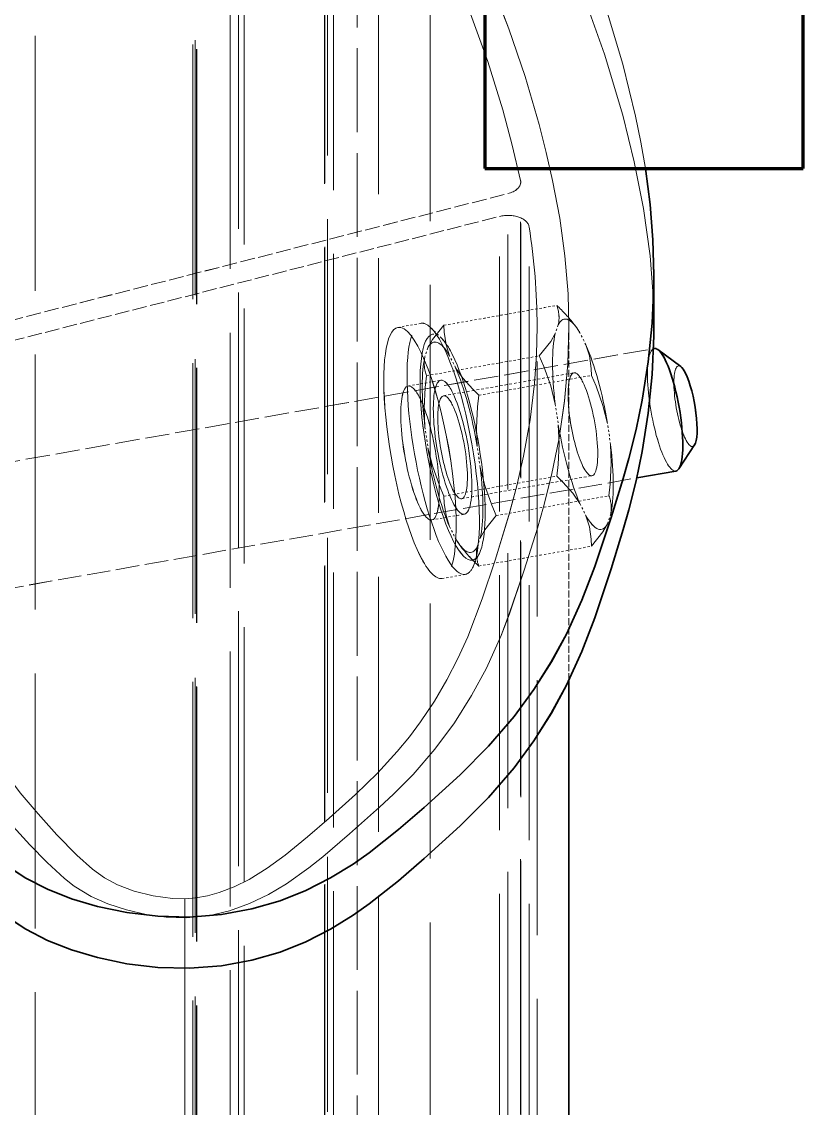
# Model space of a CAD drawing. Header units: millimetres. Extents: x 12184 to 41592, y 8990 to 29785.
# Drawn here: x 22279.1 to 22315.9, y 17123.9 to 17175 of the extents above; entities that cross this region are included whole.
import ezdxf

# ---------------------------------------------------------------- set-up
doc = ezdxf.new("R2010")
doc.units = ezdxf.units.MM
doc.linetypes.add('DASHED', pattern=[15, 12, -3])

# ---------------------------------------------------------------- blocks, each defined once
blk = doc.blocks.new('A$C55E021B5')
at = {"color": 7, "lineweight": 35, "ltscale": 0.2}
blk.add_line((1193.701, 1051.53), (1193.701, 931.53), dxfattribs=at)
at = {"color": 7, "lineweight": 140, "ltscale": 0.2}
blk.add_line((1193.701, 1051.53), (1193.701, 931.53), dxfattribs=at)
at = {"color": 7, "lineweight": 35, "ltscale": 0.158334}
blk.add_line((1178.701, 1026.53), (1178.701, 931.53), dxfattribs=at)
at = {"color": 7, "lineweight": 140, "ltscale": 0.158334}
blk.add_line((1178.701, 931.53), (1178.701, 1026.53), dxfattribs=at)
at = {"color": 7, "linetype": 'DASHED', "lineweight": 13, "ltscale": 0.328569}
blk.add_line((1199.701, 810.038), (1199.701, 1007.179), dxfattribs=at)
at = {"color": 7, "linetype": 'DASHED', "lineweight": 13}
for p, q in [((1214.86, 310.775), (1214.86, 969.387)), ((1205.286, 298.696), (1205.286, 957.772)), ((1205.027, 297.952), (1205.027, 957.047)), ((1205.688, 296.808), (1205.688, 955.929)), ((1207.327, 295.57), (1207.327, 954.716)), ((1207.261, 295.15), (1207.261, 954.303)), ((1207.437, 295.38), (1207.437, 954.53)), ((1201.096, 287.148), (1201.096, 946.373)), ((1201.234, 285.847), (1201.234, 945.071)), ((1201.238, 285.81), (1201.238, 945.034)), ((1198.701, 285.324), (1198.701, 944.546)), ((1200.814, 285.518), (1200.814, 944.74)), ((1196.273, 284.056), (1196.273, 943.269)), ((1192.003, 271.955), (1192.003, 930.9)), ((1192.012, 272.027), (1192.012, 930.974)), ((1192.61, 271.429), (1192.61, 930.353)), ((1192.998, 270.4), (1192.998, 929.283)), ((1191.608, 269.928), (1191.608, 928.791)), ((1191.233, 265.458), (1191.233, 924.102)), ((1207.823, 240.775), (1207.823, 897.166))]:
    blk.add_line(p, q, dxfattribs=at)
at = {"color": 7, "lineweight": 35, "ltscale": 0.025}
blk.add_line((1193.701, 931.53), (1178.701, 931.53), dxfattribs=at)
at = {"color": 7, "lineweight": 140, "ltscale": 0.025}
blk.add_line((1193.701, 931.53), (1178.701, 931.53), dxfattribs=at)
at = {"color": 7, "linetype": 'DASHED', "lineweight": 13, "ltscale": 0.05775}
blk.add_line((1226.184, 921.787), (1192.61, 930.353), dxfattribs=at)
at = {"color": 7, "linetype": 'DASHED', "lineweight": 13, "ltscale": 0.056609}
blk.add_line((1225.909, 920.886), (1192.998, 929.283), dxfattribs=at)
at = {"color": 7, "lineweight": 35, "ltscale": 0.00402}
blk.add_line((1185.733, 924.097), (1185.733, 926.509), dxfattribs=at)
at = {"color": 7, "linetype": 'DASHED', "lineweight": 13, "ltscale": 0.008983}
for p, q in [((1195.617, 924.157), (1190.309, 925.093)), ((1196.437, 921.784), (1191.129, 922.719)), ((1193.977, 920.865), (1188.67, 921.8)), ((1195.617, 916.118), (1190.309, 917.054)), ((1193.157, 915.199), (1187.85, 916.134)), ((1193.977, 912.826), (1188.67, 913.761))]:
    blk.add_line(p, q, dxfattribs=at)
at = {"color": 7, "linetype": 'DASHED', "lineweight": 13, "ltscale": 0.000207678}
blk.add_line((1189.413, 924.103), (1189.488, 924.202), dxfattribs=at)
at = {"color": 7, "linetype": 'DASHED', "lineweight": 13, "ltscale": 0.027752}
blk.add_line((1189.733, 907.446), (1189.733, 924.098), dxfattribs=at)
at = {"color": 7, "linetype": 'DASHED', "lineweight": 13, "ltscale": 0.000727567}
for p, q in [((1190.234, 924.185), (1190.376, 923.773)), ((1187.917, 914.814), (1187.774, 915.227))]:
    blk.add_line(p, q, dxfattribs=at)
at = {"color": 7, "linetype": 'DASHED', "lineweight": 13, "ltscale": 0.001169}
blk.add_line((1195.732, 923.548), (1196.232, 924.04), dxfattribs=at)
at = {"color": 7, "linetype": 'DASHED', "lineweight": 13, "ltscale": 0.001849}
blk.add_line((1197.787, 924.057), (1196.694, 924.25), dxfattribs=at)
at = {"color": 7, "linetype": 'DASHED', "lineweight": 13, "ltscale": 0.001066}
for p, q in [((1188.933, 923.233), (1189.218, 923.806)), ((1195.069, 922.152), (1195.354, 922.724)), ((1189.218, 915.767), (1188.933, 915.194)), ((1195.354, 914.685), (1195.069, 914.113))]:
    blk.add_line(p, q, dxfattribs=at)
at = {"color": 7, "lineweight": 35, "ltscale": 6.51007e-05}
blk.add_line((1185.75, 923.057), (1185.712, 923.064), dxfattribs=at)
at = {"color": 7, "linetype": 'DASHED', "lineweight": 13, "ltscale": 0.095265}
blk.add_line((1242.043, 913.14), (1185.75, 923.057), dxfattribs=at)
at = {"color": 7, "linetype": 'DASHED', "lineweight": 13, "ltscale": 0.000727456}
blk.add_line((1196.37, 923.104), (1196.513, 922.692), dxfattribs=at)
at = {"color": 7, "lineweight": 35, "ltscale": 0.002231}
for p, q in [((1184.469, 922.213), (1185.544, 923.011)), ((1183.819, 918.524), (1184.556, 917.407))]:
    blk.add_line(p, q, dxfattribs=at)
at = {"color": 7, "linetype": 'DASHED', "lineweight": 13, "ltscale": 0.010385}
for p, q in [((1195.638, 920.84), (1189.502, 921.921)), ((1194.785, 915.997), (1188.649, 917.078))]:
    blk.add_line(p, q, dxfattribs=at)
at = {"color": 7, "linetype": 'DASHED', "lineweight": 13, "ltscale": 0.002596}
blk.add_line((1197.301, 921.3), (1195.767, 921.57), dxfattribs=at)
at = {"color": 7, "linetype": 'DASHED', "lineweight": 13, "ltscale": 0.001659}
for p, q in [((1190.376, 920.452), (1190.234, 919.467)), ((1187.774, 918.548), (1187.917, 919.533)), ((1196.513, 919.371), (1196.37, 918.386)), ((1193.911, 917.467), (1194.053, 918.452))]:
    blk.add_line(p, q, dxfattribs=at)
at = {"color": 7, "lineweight": 35, "ltscale": 0.003127}
blk.add_line((1186.544, 916.974), (1184.696, 917.299), dxfattribs=at)
at = {"color": 7, "linetype": 'DASHED', "lineweight": 13, "ltscale": 0.092204}
blk.add_line((1241.027, 907.375), (1186.544, 916.974), dxfattribs=at)
at = {"color": 7, "linetype": 'DASHED', "lineweight": 13, "ltscale": 0.002597}
blk.add_line((1196.191, 914.997), (1194.656, 915.267), dxfattribs=at)
at = {"color": 7, "linetype": 'DASHED', "lineweight": 13, "ltscale": 0.000727207}
blk.add_line((1194.053, 913.733), (1193.911, 914.146), dxfattribs=at)
at = {"color": 7, "linetype": 'DASHED', "lineweight": 13, "ltscale": 0.000207217}
blk.add_line((1194.874, 913.816), (1194.799, 913.717), dxfattribs=at)
at = {"color": 7, "linetype": 'DASHED', "lineweight": 13, "ltscale": 0.001168}
blk.add_line((1193.949, 913.42), (1194.249, 912.787), dxfattribs=at)
at = {"color": 7, "linetype": 'DASHED', "lineweight": 13, "ltscale": 0.001848}
blk.add_line((1195.704, 912.239), (1194.612, 912.432), dxfattribs=at)
at = {"color": 7, "lineweight": 35}
blk.add_line((1189.733, 265.454), (1189.733, 907.446), dxfattribs=at)
at = {"color": 7, "linetype": 'DASHED', "lineweight": 13}
for points in [[(1189.078, 939.755), (1188.063, 936.913), (1187.202, 934.042), (1186.659, 931.858), (1186.223, 929.656), (1185.913, 927.433), (1185.778, 925.766), (1185.733, 924.097)], [(1193.415, 940.322), (1192.559, 938.107), (1191.799, 935.87), (1191.135, 933.606), (1190.799, 932.295), (1190.5, 930.975), (1190.167, 929.205), (1189.921, 927.425), (1189.773, 925.638), (1189.733, 924.098)], [(1207.762, 896.275), (1208.697, 896.304), (1209.644, 896.429), (1210.571, 896.641), (1211.445, 896.928), (1212.233, 897.281), (1213.023, 897.765), (1213.481, 898.118), (1214.298, 898.869), (1215.12, 899.71), (1215.898, 900.564)], [(1188.063, 939.325), (1187.202, 936.453), (1186.6, 934.004), (1186.349, 932.77), (1186.135, 931.53)], [(1196.273, 943.269), (1195.268, 941.054), (1194.362, 938.822), (1193.554, 936.569), (1192.846, 934.29), (1192.4, 932.639), (1192.012, 930.974)], [(1189.733, 924.098), (1189.785, 922.345), (1189.939, 920.595), (1190.195, 918.848), (1190.55, 917.109), (1190.933, 915.609), (1191.22, 914.613), (1191.841, 912.627), (1192.54, 910.574), (1192.932, 909.553), (1193.614, 908.028), (1194.315, 906.728), (1195.125, 905.451), (1196.046, 904.211), (1197.074, 903.023), (1197.997, 902.091), (1198.653, 901.477), (1200.068, 900.216), (1201.317, 899.146), (1201.982, 898.617), (1203.038, 897.869), (1203.881, 897.367), (1204.771, 896.938), (1205.712, 896.6), (1206.707, 896.372), (1207.762, 896.275)], [(1191.233, 924.102), (1191.264, 922.762), (1191.356, 921.422), (1191.562, 919.711), (1191.866, 918.005), (1192.188, 916.609), (1192.566, 915.214), (1193.213, 913.107), (1193.819, 911.285), (1194.501, 909.492), (1194.959, 908.475), (1195.477, 907.469), (1196.062, 906.475), (1196.715, 905.501), (1197.247, 904.788), (1197.814, 904.094), (1198.75, 903.075), (1199.785, 902.078), (1201.028, 900.964), (1202.04, 900.083), (1203.094, 899.221), (1203.936, 898.61), (1204.796, 898.079), (1205.501, 897.726), (1206.199, 897.455), (1206.754, 897.301), (1207.301, 897.205), (1207.823, 897.166)], [(1195.354, 922.724), (1195.515, 923.243), (1195.602, 923.829), (1195.617, 924.157)], [(1196.37, 923.104), (1196.155, 923.482), (1195.617, 924.157)], [(1190.376, 923.773), (1190.592, 923.394), (1191.129, 922.719)], [(1188.933, 923.233), (1188.772, 922.714), (1188.684, 922.129), (1188.67, 921.8)], [(1190.376, 920.452), (1190.592, 921.301), (1190.916, 922.22), (1191.129, 922.719)], [(1195.069, 922.152), (1194.729, 921.665), (1194.266, 921.145), (1193.977, 920.865)], [(1187.917, 919.533), (1188.132, 920.382), (1188.457, 921.3), (1188.67, 921.8)], [(1196.513, 919.371), (1196.548, 920.252), (1196.498, 921.236), (1196.437, 921.784)], [(1194.053, 918.452), (1194.088, 919.333), (1194.039, 920.317), (1193.977, 920.865)], [(1190.234, 919.467), (1190.199, 918.585), (1190.248, 917.601), (1190.309, 917.054)], [(1187.774, 918.548), (1187.739, 917.666), (1187.788, 916.682), (1187.85, 916.134)], [(1196.37, 918.386), (1196.155, 917.536), (1195.83, 916.618), (1195.617, 916.118)], [(1193.911, 917.467), (1193.695, 916.617), (1193.37, 915.699), (1193.157, 915.199)], [(1189.218, 915.767), (1189.558, 916.254), (1190.021, 916.773), (1190.309, 917.054)], [(1195.354, 914.685), (1195.515, 915.204), (1195.602, 915.79), (1195.617, 916.118)], [(1188.933, 915.194), (1188.772, 914.675), (1188.684, 914.09), (1188.67, 913.761)], [(1193.911, 914.146), (1193.695, 914.524), (1193.157, 915.199)], [(1187.917, 914.814), (1188.132, 914.436), (1188.67, 913.761)], [(1207.823, 897.166), (1208.404, 897.181), (1209.303, 897.301), (1210.207, 897.529), (1210.982, 897.825), (1211.605, 898.158), (1212.167, 898.56), (1212.906, 899.225), (1213.845, 900.182), (1214.729, 901.16), (1215.565, 902.158), (1217.024, 904.063), (1218.294, 905.869), (1219.303, 907.375), (1220.273, 908.889)]]:
    blk.add_lwpolyline(points, dxfattribs=at)
at = {"color": 7, "lineweight": 35}
for points in [[(1207.596, 896.309), (1209.089, 896.347), (1210.543, 896.519), (1211.932, 896.809), (1213.148, 897.171), (1214.283, 897.62), (1215.301, 898.141), (1216.191, 898.722)], [(1207.596, 893.898), (1209.089, 893.935), (1210.543, 894.107), (1211.932, 894.397), (1213.148, 894.76), (1214.283, 895.208), (1215.301, 895.73), (1216.191, 896.31)], [(1186.135, 931.53), (1185.913, 929.845), (1185.778, 928.177), (1185.733, 926.509)], [(1185.733, 926.509), (1185.736, 926.07), (1185.815, 924.252), (1185.999, 922.436), (1186.287, 920.626), (1186.575, 919.252), (1186.918, 917.885), (1187.18, 916.953), (1187.748, 915.104), (1188.513, 912.807), (1189.121, 911.219), (1189.846, 909.628), (1190.563, 908.313), (1191.385, 907.018), (1192.316, 905.748), (1193.516, 904.346), (1194.852, 903.007), (1196.555, 901.47), (1197.763, 900.424), (1199.136, 899.334), (1199.896, 898.8), (1200.954, 898.149), (1202.128, 897.553), (1203.335, 897.072), (1204.661, 896.687), (1206.093, 896.425), (1207.596, 896.309)], [(1185.733, 924.097), (1185.736, 923.659), (1185.815, 921.84), (1185.999, 920.025), (1186.287, 918.214), (1186.575, 916.84), (1186.918, 915.474), (1187.18, 914.542), (1187.748, 912.692), (1188.513, 910.395), (1189.121, 908.807), (1189.846, 907.216), (1190.563, 905.902), (1191.385, 904.606), (1192.316, 903.337), (1193.516, 901.934), (1194.852, 900.595), (1196.555, 899.058), (1197.763, 898.013), (1199.136, 896.922), (1199.896, 896.389), (1200.954, 895.738), (1202.128, 895.141), (1203.335, 894.66), (1204.661, 894.275), (1206.093, 894.013), (1207.596, 893.898)]]:
    blk.add_lwpolyline(points, dxfattribs=at)
at = {"color": 7, "linetype": 'DASHED', "lineweight": 13}
for centre, radius, start, end in [((1221.609, 924.02), 30.377, 170.9633, 179.8441), ((1195.053, 919.883), 7.045, 132.324, 142.1903), ((1191.775, 924.511), 1.575, 158.3609, 191.9482), ((1193.138, 921.422), 4.588, 142.704, 148.6966), ((1194.972, 922.365), 1.575, 338.3609, 11.9482), ((1189.315, 915.553), 1.575, 158.3609, 191.9482), ((1191.149, 916.497), 4.588, 322.704, 328.6966), ((1192.512, 913.407), 1.575, 338.3609, 11.9482), ((1189.234, 918.035), 7.045, 312.324, 322.1903)]:
    blk.add_arc(centre, radius, start, end, dxfattribs=at)
for centre, major_axis, ratio, start_param, end_param in [((1193.004, 930.9), (1, 0), 0.594762, 3.01532, 3.141553), ((1193.004, 930.9), (1, 0), 0.594762, 3.141553, 4.307155), ((1192.604, 928.736), (1, 0), 0.594762, 1.165563, 3.049801), ((1189.075, 919.5), (0.872, 4.949), 0.228321, 5.993224, 6.701591), ((1189.075, 919.5), (0.872, 4.949), 0.228321, 0.418405, 0.557153), ((1195.653, 918.341), (1.041, 5.909), 0.228321, 0.310625, 2.830977), ((1195.211, 918.419), (0.937, 5.318), 0.228321, 2.830977, 6.593811), ((1195.653, 918.341), (1.041, 5.909), 0.228321, 3.141633, 6.283226), ((1196.746, 918.148), (1.041, 5.909), 0.228321, 0.000041, 3.141633), ((1195.653, 918.341), (1.041, 5.909), 0.228321, 0.000041, 0.310625), ((1196.746, 918.148), (1.041, 5.909), 0.228321, 3.798787, 6.283226), ((1189.075, 919.5), (0.872, 4.949), 0.228321, 4.946026, 5.79314), ((1195.211, 918.419), (0.937, 5.318), 0.228321, 0.310625, 0.657194), ((1195.211, 918.419), (0.872, 4.949), 0.228321, 5.993224, 6.840338), ((1185.204, 920.182), (0.508, 2.883), 0.228321, 3.141633, 6.283226), ((1189.075, 919.5), (0.872, 4.949), 0.228321, 0.757236, 1.60435), ((1195.211, 918.419), (0.937, 5.318), 0.228321, 0.657194, 2.830977), ((1195.211, 918.419), (0.872, 4.949), 0.228321, 4.946026, 5.79314), ((1184.245, 920.351), (0.334, 1.898), 0.228321, 2.904861, 6.519912), ((1195.211, 918.419), (0.872, 4.949), 0.228321, 0.757236, 1.60435), ((1189.075, 919.5), (0.427, 2.422), 0.228321, 3.141633, 6.283226), ((1189.075, 919.5), (0.427, 2.422), 0.228321, 0.000041, 0.657194), ((1195.211, 918.419), (0.555, 3.151), 0.228321, 3.141633, 6.283226), ((1195.211, 918.419), (0.555, 3.151), 0.228321, 0.000041, 0.657194), ((1189.075, 919.5), (0.427, 2.422), 0.228321, 0.657194, 3.141633), ((1195.211, 918.419), (0.555, 3.151), 0.228321, 0.657194, 3.141633), ((1196.746, 918.148), (0.555, 3.151), 0.228321, 3.141633, 6.283226), ((1196.746, 918.148), (0.555, 3.151), 0.228321, 0.000041, 0.657194), ((1195.211, 918.419), (0.427, 2.422), 0.228321, 3.141633, 6.283226), ((1195.211, 918.419), (0.427, 2.422), 0.228321, 0.000041, 0.657194), ((1196.746, 918.148), (0.555, 3.151), 0.228321, 0.657194, 3.141633), ((1195.211, 918.419), (0.427, 2.422), 0.228321, 0.657194, 3.141633), ((1189.075, 919.5), (0.872, 4.949), 0.228321, 3.898829, 4.745943), ((1189.075, 919.5), (0.872, 4.949), 0.228321, 1.804434, 2.651548), ((1195.211, 918.419), (0.872, 4.949), 0.228321, 3.898829, 4.745943), ((1195.211, 918.419), (0.872, 4.949), 0.228321, 1.804434, 2.651548), ((1189.075, 919.5), (0.872, 4.949), 0.228321, 2.851631, 3.698745), ((1195.211, 918.419), (0.872, 4.949), 0.228321, 2.851631, 3.559998), ((1195.211, 918.419), (0.872, 4.949), 0.228321, 3.559998, 3.698745), ((1196.746, 918.148), (1.041, 5.909), 0.228321, 3.141633, 3.798787), ((1195.653, 918.341), (1.041, 5.909), 0.228321, 2.830977, 3.141633)]:
    blk.add_ellipse(centre, major_axis=major_axis, ratio=ratio, start_param=start_param, end_param=end_param, dxfattribs=at)
at = {"color": 7, "lineweight": 35}
for centre, major_axis, start_param, end_param in [((1185.204, 920.182), (0.508, 2.883), 0.000041, 0.236726), ((1185.204, 920.182), (0.508, 2.883), 0.236726, 2.904861), ((1184.245, 920.351), (0.334, 1.898), 0.236727, 0.657194), ((1184.245, 920.351), (0.334, 1.898), 0.657194, 2.904861), ((1185.204, 920.182), (0.508, 2.883), 2.904861, 3.141633)]:
    blk.add_ellipse(centre, major_axis=major_axis, ratio=0.228321, start_param=start_param, end_param=end_param, dxfattribs=at)
blk = doc.blocks.new('1')
at = {"color": 7, "lineweight": 35, "ltscale": 0.2}
blk.add_line((22300.947, 17288.133), (22300.947, 17168.133), dxfattribs=at)
at = {"color": 7, "lineweight": 140, "ltscale": 0.2}
blk.add_line((22300.947, 17288.133), (22300.947, 17168.133), dxfattribs=at)
at = {"color": 7, "lineweight": 35, "ltscale": 0.158334}
blk.add_line((22315.947, 17263.134), (22315.947, 17168.133), dxfattribs=at)
at = {"color": 7, "lineweight": 140, "ltscale": 0.158334}
blk.add_line((22315.947, 17168.133), (22315.947, 17263.134), dxfattribs=at)
at = {"color": 7, "linetype": 'DASHED', "lineweight": 13, "ltscale": 0.328569}
blk.add_line((22294.946, 17046.641), (22294.946, 17243.782), dxfattribs=at)
at = {"color": 7, "linetype": 'DASHED', "lineweight": 13}
for p, q in [((22279.787, 16547.379), (22279.787, 17205.99)), ((22289.361, 16535.3), (22289.361, 17194.375)), ((22289.621, 16534.556), (22289.621, 17193.65)), ((22288.96, 16533.412), (22288.96, 17192.533)), ((22287.21, 16531.984), (22287.21, 17191.133)), ((22287.321, 16532.174), (22287.321, 17191.32)), ((22287.387, 16531.753), (22287.387, 17190.907)), ((22293.551, 16523.751), (22293.551, 17182.977)), ((22293.409, 16522.414), (22293.409, 17181.638)), ((22293.413, 16522.451), (22293.413, 17181.675)), ((22293.833, 16522.121), (22293.833, 17181.344)), ((22295.946, 16521.928), (22295.946, 17181.149)), ((22298.374, 16520.659), (22298.374, 17179.873)), ((22302.636, 16508.631), (22302.636, 17167.578)), ((22302.644, 16508.559), (22302.644, 17167.503)), ((22302.038, 16508.032), (22302.038, 17166.957)), ((22301.649, 16507.004), (22301.649, 17165.887)), ((22303.039, 16506.532), (22303.039, 17165.395)), ((22303.415, 16502.062), (22303.415, 17160.706)), ((22286.824, 16477.378), (22286.824, 17133.77))]:
    blk.add_line(p, q, dxfattribs=at)
at = {"color": 7, "lineweight": 35, "ltscale": 0.025}
blk.add_line((22300.947, 17168.133), (22315.947, 17168.133), dxfattribs=at)
at = {"color": 7, "lineweight": 140, "ltscale": 0.025}
blk.add_line((22300.947, 17168.133), (22315.947, 17168.133), dxfattribs=at)
at = {"color": 7, "linetype": 'DASHED', "lineweight": 13, "ltscale": 0.05775}
blk.add_line((22268.464, 17158.39), (22302.038, 17166.957), dxfattribs=at)
at = {"color": 7, "linetype": 'DASHED', "lineweight": 13, "ltscale": 0.056609}
blk.add_line((22268.738, 17157.49), (22301.649, 17165.887), dxfattribs=at)
at = {"color": 7, "lineweight": 35, "ltscale": 0.00402}
blk.add_line((22308.914, 17160.701), (22308.914, 17163.112), dxfattribs=at)
at = {"color": 7, "linetype": 'DASHED', "lineweight": 13, "ltscale": 0.008983}
for p, q in [((22299.03, 17160.761), (22304.338, 17161.696)), ((22298.211, 17158.388), (22303.518, 17159.323)), ((22300.67, 17157.469), (22305.978, 17158.404)), ((22299.03, 17152.722), (22304.338, 17153.657)), ((22301.49, 17151.803), (22306.798, 17152.738)), ((22300.67, 17149.43), (22305.978, 17150.365))]:
    blk.add_line(p, q, dxfattribs=at)
at = {"color": 7, "linetype": 'DASHED', "lineweight": 13, "ltscale": 0.001849}
blk.add_line((22296.861, 17160.661), (22297.953, 17160.853), dxfattribs=at)
at = {"color": 7, "linetype": 'DASHED', "lineweight": 13, "ltscale": 0.001169}
blk.add_line((22298.915, 17160.151), (22298.416, 17160.643), dxfattribs=at)
at = {"color": 7, "linetype": 'DASHED', "lineweight": 13, "ltscale": 0.000727567}
for p, q in [((22304.414, 17160.789), (22304.271, 17160.376)), ((22306.731, 17151.418), (22306.873, 17151.831))]:
    blk.add_line(p, q, dxfattribs=at)
at = {"color": 7, "linetype": 'DASHED', "lineweight": 13, "ltscale": 0.027752}
blk.add_line((22304.914, 17144.05), (22304.914, 17160.701), dxfattribs=at)
at = {"color": 7, "linetype": 'DASHED', "lineweight": 13, "ltscale": 0.000207678}
blk.add_line((22305.235, 17160.706), (22305.159, 17160.805), dxfattribs=at)
at = {"color": 7, "linetype": 'DASHED', "lineweight": 13, "ltscale": 0.001066}
for p, q in [((22305.715, 17159.837), (22305.43, 17160.409)), ((22299.578, 17158.756), (22299.293, 17159.328)), ((22305.43, 17152.37), (22305.715, 17151.798)), ((22299.293, 17151.289), (22299.578, 17150.717))]:
    blk.add_line(p, q, dxfattribs=at)
at = {"color": 7, "linetype": 'DASHED', "lineweight": 13, "ltscale": 0.095265}
blk.add_line((22252.605, 17149.744), (22308.897, 17159.661), dxfattribs=at)
at = {"color": 7, "linetype": 'DASHED', "lineweight": 13, "ltscale": 0.000727456}
blk.add_line((22298.277, 17159.708), (22298.135, 17159.295), dxfattribs=at)
at = {"color": 7, "lineweight": 35, "ltscale": 6.51007e-05}
blk.add_line((22308.897, 17159.661), (22308.935, 17159.668), dxfattribs=at)
at = {"color": 7, "lineweight": 35, "ltscale": 0.002231}
for p, q in [((22310.179, 17158.817), (22309.104, 17159.615)), ((22310.829, 17155.128), (22310.091, 17154.011))]:
    blk.add_line(p, q, dxfattribs=at)
at = {"color": 7, "linetype": 'DASHED', "lineweight": 13, "ltscale": 0.010385}
for p, q in [((22299.009, 17157.444), (22305.146, 17158.525)), ((22299.863, 17152.601), (22305.999, 17153.682))]:
    blk.add_line(p, q, dxfattribs=at)
at = {"color": 7, "linetype": 'DASHED', "lineweight": 13, "ltscale": 0.002596}
blk.add_line((22297.347, 17157.904), (22298.881, 17158.174), dxfattribs=at)
at = {"color": 7, "linetype": 'DASHED', "lineweight": 13, "ltscale": 0.001659}
for p, q in [((22304.271, 17157.056), (22304.414, 17156.071)), ((22298.135, 17155.974), (22298.277, 17154.99)), ((22306.873, 17155.151), (22306.731, 17156.136)), ((22300.737, 17154.07), (22300.595, 17155.055))]:
    blk.add_line(p, q, dxfattribs=at)
at = {"color": 7, "lineweight": 35, "ltscale": 0.003127}
blk.add_line((22308.104, 17153.578), (22309.951, 17153.903), dxfattribs=at)
at = {"color": 7, "linetype": 'DASHED', "lineweight": 13, "ltscale": 0.092204}
blk.add_line((22253.62, 17143.979), (22308.104, 17153.578), dxfattribs=at)
at = {"color": 7, "linetype": 'DASHED', "lineweight": 13, "ltscale": 0.002597}
blk.add_line((22298.457, 17151.601), (22299.991, 17151.871), dxfattribs=at)
at = {"color": 7, "linetype": 'DASHED', "lineweight": 13, "ltscale": 0.000727207}
blk.add_line((22300.595, 17150.337), (22300.737, 17150.749), dxfattribs=at)
at = {"color": 7, "linetype": 'DASHED', "lineweight": 13, "ltscale": 0.000207217}
blk.add_line((22299.773, 17150.419), (22299.848, 17150.32), dxfattribs=at)
at = {"color": 7, "linetype": 'DASHED', "lineweight": 13, "ltscale": 0.001168}
blk.add_line((22300.699, 17150.024), (22300.398, 17149.391), dxfattribs=at)
at = {"color": 7, "linetype": 'DASHED', "lineweight": 13, "ltscale": 0.001848}
blk.add_line((22298.943, 17148.843), (22300.035, 17149.036), dxfattribs=at)
at = {"color": 7, "lineweight": 35}
blk.add_line((22304.914, 16502.057), (22304.914, 17144.05), dxfattribs=at)
at = {"color": 7, "linetype": 'DASHED', "lineweight": 13}
for points in [[(22305.569, 17176.359), (22306.585, 17173.517), (22307.446, 17170.645), (22307.988, 17168.462), (22308.425, 17166.259), (22308.734, 17164.037), (22308.869, 17162.369), (22308.914, 17160.701)], [(22301.233, 17176.926), (22302.089, 17174.711), (22302.849, 17172.474), (22303.512, 17170.21), (22303.848, 17168.899), (22304.147, 17167.579), (22304.48, 17165.809), (22304.726, 17164.028), (22304.874, 17162.242), (22304.914, 17160.701)], [(22286.886, 17132.878), (22285.951, 17132.907), (22285.003, 17133.033), (22284.076, 17133.244), (22283.202, 17133.532), (22282.414, 17133.885), (22281.625, 17134.368), (22281.166, 17134.722), (22280.349, 17135.473), (22279.527, 17136.314), (22278.749, 17137.168)], [(22306.585, 17175.928), (22307.446, 17173.057), (22308.047, 17170.607), (22308.299, 17169.374), (22308.512, 17168.134)], [(22298.374, 17179.873), (22299.38, 17177.658), (22300.286, 17175.426), (22301.093, 17173.173), (22301.801, 17170.894), (22302.248, 17169.242), (22302.636, 17167.578)], [(22303.415, 17160.706), (22303.384, 17159.365), (22303.291, 17158.026), (22303.086, 17156.314), (22302.781, 17154.608), (22302.459, 17153.212), (22302.081, 17151.817), (22301.434, 17149.711), (22300.828, 17147.889), (22300.146, 17146.096), (22299.689, 17145.079), (22299.17, 17144.073), (22298.585, 17143.079), (22297.932, 17142.104), (22297.4, 17141.391), (22296.833, 17140.698), (22295.897, 17139.679), (22294.862, 17138.682), (22293.619, 17137.568), (22292.607, 17136.686), (22291.554, 17135.824), (22290.711, 17135.213), (22289.851, 17134.682), (22289.146, 17134.329), (22288.448, 17134.059), (22287.894, 17133.905), (22287.346, 17133.809), (22286.824, 17133.77)], [(22304.914, 17160.701), (22304.863, 17158.949), (22304.708, 17157.198), (22304.452, 17155.452), (22304.097, 17153.713), (22303.714, 17152.213), (22303.428, 17151.217), (22302.806, 17149.23), (22302.108, 17147.178), (22301.715, 17146.156), (22301.033, 17144.632), (22300.333, 17143.332), (22299.522, 17142.055), (22298.602, 17140.815), (22297.573, 17139.627), (22296.65, 17138.694), (22295.994, 17138.08), (22294.579, 17136.82), (22293.33, 17135.75), (22292.665, 17135.221), (22291.609, 17134.473), (22290.766, 17133.971), (22289.876, 17133.541), (22288.935, 17133.204), (22287.94, 17132.976), (22286.886, 17132.878)], [(22298.277, 17159.708), (22298.492, 17160.086), (22299.03, 17160.761)], [(22299.293, 17159.328), (22299.133, 17159.847), (22299.045, 17160.433), (22299.03, 17160.761)], [(22304.271, 17160.376), (22304.056, 17159.998), (22303.518, 17159.323)], [(22305.715, 17159.837), (22305.875, 17159.318), (22305.963, 17158.732), (22305.978, 17158.404)], [(22304.271, 17157.056), (22304.056, 17157.905), (22303.731, 17158.823), (22303.518, 17159.323)], [(22298.135, 17155.974), (22298.1, 17156.856), (22298.149, 17157.84), (22298.211, 17158.388)], [(22299.578, 17158.756), (22299.919, 17158.269), (22300.381, 17157.749), (22300.67, 17157.469)], [(22306.731, 17156.136), (22306.515, 17156.986), (22306.191, 17157.904), (22305.978, 17158.404)], [(22300.595, 17155.055), (22300.559, 17155.937), (22300.609, 17156.921), (22300.67, 17157.469)], [(22304.414, 17156.071), (22304.449, 17155.189), (22304.399, 17154.205), (22304.338, 17153.657)], [(22298.277, 17154.99), (22298.492, 17154.14), (22298.818, 17153.222), (22299.03, 17152.722)], [(22306.873, 17155.151), (22306.908, 17154.27), (22306.859, 17153.286), (22306.798, 17152.738)], [(22300.737, 17154.07), (22300.953, 17153.221), (22301.277, 17152.302), (22301.49, 17151.803)], [(22305.43, 17152.37), (22305.089, 17152.857), (22304.627, 17153.377), (22304.338, 17153.657)], [(22299.293, 17151.289), (22299.133, 17151.808), (22299.045, 17152.394), (22299.03, 17152.722)], [(22300.737, 17150.749), (22300.953, 17151.128), (22301.49, 17151.803)], [(22305.715, 17151.798), (22305.875, 17151.279), (22305.963, 17150.693), (22305.978, 17150.365)], [(22306.731, 17151.418), (22306.515, 17151.04), (22305.978, 17150.365)], [(22286.824, 17133.77), (22286.244, 17133.784), (22285.345, 17133.905), (22284.441, 17134.133), (22283.665, 17134.428), (22283.043, 17134.762), (22282.481, 17135.164), (22281.741, 17135.828), (22280.803, 17136.785), (22279.919, 17137.764), (22279.082, 17138.762), (22277.624, 17140.667), (22276.353, 17142.473), (22275.344, 17143.979), (22274.375, 17145.493)]]:
    blk.add_lwpolyline(points, dxfattribs=at)
at = {"color": 7, "lineweight": 35}
for points in [[(22287.052, 17132.913), (22285.558, 17132.95), (22284.105, 17133.123), (22282.716, 17133.412), (22281.499, 17133.775), (22280.365, 17134.223), (22279.346, 17134.745), (22278.457, 17135.326)], [(22287.052, 17130.501), (22285.558, 17130.539), (22284.105, 17130.711), (22282.716, 17131.001), (22281.499, 17131.363), (22280.365, 17131.812), (22279.346, 17132.333), (22278.457, 17132.914)], [(22308.512, 17168.134), (22308.734, 17166.449), (22308.869, 17164.781), (22308.914, 17163.112)], [(22308.914, 17163.112), (22308.912, 17162.674), (22308.832, 17160.855), (22308.648, 17159.04), (22308.361, 17157.23), (22308.073, 17155.855), (22307.729, 17154.489), (22307.467, 17153.557), (22306.9, 17151.708), (22306.134, 17149.41), (22305.526, 17147.823), (22304.801, 17146.232), (22304.085, 17144.917), (22303.263, 17143.622), (22302.331, 17142.352), (22301.131, 17140.949), (22299.796, 17139.611), (22298.092, 17138.074), (22296.884, 17137.028), (22295.511, 17135.938), (22294.752, 17135.404), (22293.693, 17134.753), (22292.519, 17134.156), (22291.312, 17133.676), (22289.986, 17133.291), (22288.554, 17133.029), (22287.052, 17132.913)], [(22308.914, 17160.701), (22308.912, 17160.262), (22308.832, 17158.444), (22308.648, 17156.628), (22308.361, 17154.818), (22308.073, 17153.444), (22307.729, 17152.077), (22307.467, 17151.145), (22306.9, 17149.296), (22306.134, 17146.999), (22305.526, 17145.411), (22304.801, 17143.82), (22304.085, 17142.505), (22303.263, 17141.21), (22302.331, 17139.94), (22301.131, 17138.537), (22299.796, 17137.199), (22298.092, 17135.662), (22296.884, 17134.616), (22295.511, 17133.526), (22294.752, 17132.992), (22293.693, 17132.341), (22292.519, 17131.745), (22291.312, 17131.264), (22289.986, 17130.879), (22288.554, 17130.617), (22287.052, 17130.501)]]:
    blk.add_lwpolyline(points, dxfattribs=at)
at = {"color": 7, "linetype": 'DASHED', "lineweight": 13}
for centre, radius, start, end in [((22273.039, 17160.623), 30.377, 0.1559, 9.0367), ((22302.873, 17161.115), 1.575, 348.0518, 21.6391), ((22299.594, 17156.487), 7.045, 37.8097, 47.676), ((22301.509, 17158.025), 4.588, 31.3034, 37.296), ((22299.675, 17158.969), 1.575, 168.0518, 201.6391), ((22305.332, 17152.157), 1.575, 348.0518, 21.6391), ((22303.499, 17153.101), 4.588, 211.3034, 217.296), ((22305.414, 17154.639), 7.045, 217.8097, 227.676), ((22302.135, 17150.011), 1.575, 168.0518, 201.6391)]:
    blk.add_arc(centre, radius, start, end, dxfattribs=at)
at = {"color": 7, "linetype": 'DASHED', "lineweight": 13, "extrusion": (0, 0, -1)}
for centre, major_axis, ratio, start_param, end_param in [((22301.644, 17167.503), (1, 0), 0.594762, -0.00004, 1.165563), ((22301.644, 17167.503), (-1, 0), 0.594762, 3.01532, 3.141553), ((22302.044, 17165.34), (1, 0), 0.594762, 4.307155, 6.191394), ((22298.994, 17154.945), (-1.041, 5.909), 0.228321, 3.141633, 6.283226), ((22298.994, 17154.945), (-1.041, 5.909), 0.228321, 0.000041, 0.310625), ((22305.572, 17156.103), (-0.872, 4.949), 0.228321, -0.289962, 0.418405), ((22297.902, 17154.752), (-1.041, 5.909), 0.228321, 3.798787, 6.283226), ((22297.902, 17154.752), (-1.041, 5.909), 0.228321, 0.000041, 3.141633), ((22299.436, 17155.022), (-0.937, 5.318), 0.228321, 2.830977, 6.593811), ((22298.994, 17154.945), (-1.041, 5.909), 0.228321, 0.310625, 2.830977), ((22305.572, 17156.103), (-0.872, 4.949), 0.228321, -1.337159, -0.490045), ((22305.572, 17156.103), (-0.872, 4.949), 0.228321, 0.418405, 0.557153), ((22299.436, 17155.022), (-0.872, 4.949), 0.228321, -0.289962, 0.557153), ((22299.436, 17155.022), (-0.937, 5.318), 0.228321, 0.310625, 0.657194), ((22305.572, 17156.103), (-0.872, 4.949), 0.228321, 0.757236, 1.60435), ((22299.436, 17155.022), (-0.937, 5.318), 0.228321, 0.657194, 2.830977), ((22309.443, 17156.785), (-0.508, 2.883), 0.228321, 3.141633, 6.283226), ((22299.436, 17155.022), (-0.872, 4.949), 0.228321, -1.337159, -0.490045), ((22310.402, 17156.954), (-0.334, 1.898), 0.228321, 2.904861, 6.519912), ((22299.436, 17155.022), (-0.872, 4.949), 0.228321, 0.757236, 1.60435), ((22305.572, 17156.103), (-0.427, 2.422), 0.228321, 3.141633, 6.283226), ((22305.572, 17156.103), (-0.427, 2.422), 0.228321, 0.000041, 0.657194), ((22297.902, 17154.752), (-0.555, 3.151), 0.228321, 3.141633, 6.283226), ((22297.902, 17154.752), (-0.555, 3.151), 0.228321, 0.000041, 0.657194), ((22299.436, 17155.022), (-0.555, 3.151), 0.228321, 3.141633, 6.283226), ((22299.436, 17155.022), (-0.555, 3.151), 0.228321, 0.000041, 0.657194), ((22305.572, 17156.103), (-0.427, 2.422), 0.228321, 0.657194, 3.141633), ((22297.902, 17154.752), (-0.555, 3.151), 0.228321, 0.657194, 3.141633), ((22299.436, 17155.022), (-0.427, 2.422), 0.228321, 3.141633, 6.283226), ((22299.436, 17155.022), (-0.427, 2.422), 0.228321, 0.000041, 0.657194), ((22299.436, 17155.022), (-0.555, 3.151), 0.228321, 0.657194, 3.141633), ((22299.436, 17155.022), (-0.427, 2.422), 0.228321, 0.657194, 3.141633), ((22305.572, 17156.103), (-0.872, 4.949), 0.228321, 3.898829, 4.745943), ((22299.436, 17155.022), (-0.872, 4.949), 0.228321, 3.898829, 4.745943), ((22305.572, 17156.103), (-0.872, 4.949), 0.228321, 1.804434, 2.651548), ((22299.436, 17155.022), (-0.872, 4.949), 0.228321, 1.804434, 2.651548), ((22305.572, 17156.103), (-0.872, 4.949), 0.228321, 2.851631, 3.698745), ((22299.436, 17155.022), (-0.872, 4.949), 0.228321, 3.559998, 3.698745), ((22299.436, 17155.022), (-0.872, 4.949), 0.228321, 2.851631, 3.559998), ((22297.902, 17154.752), (-1.041, 5.909), 0.228321, 3.141633, 3.798787), ((22298.994, 17154.945), (-1.041, 5.909), 0.228321, 2.830977, 3.141633)]:
    blk.add_ellipse(centre, major_axis=major_axis, ratio=ratio, start_param=start_param, end_param=end_param, dxfattribs=at)
at = {"color": 7, "lineweight": 35, "extrusion": (0, 0, -1)}
for centre, major_axis, start_param, end_param in [((22309.443, 17156.785), (-0.508, 2.883), 0.000041, 0.236726), ((22309.443, 17156.785), (-0.508, 2.883), 0.236726, 2.904861), ((22310.402, 17156.954), (-0.334, 1.898), 0.236727, 0.657194), ((22310.402, 17156.954), (-0.334, 1.898), 0.657194, 2.904861), ((22309.443, 17156.785), (-0.508, 2.883), 2.904861, 3.141633)]:
    blk.add_ellipse(centre, major_axis=major_axis, ratio=0.228321, start_param=start_param, end_param=end_param, dxfattribs=at)
at = {"xscale": -1}
blk.add_blockref('A$C55E021B5', (23494.647, 16236.604), dxfattribs=at)

msp = doc.modelspace()

# ---------------------------------------------------------------- block references
msp.add_blockref('1', (0, 0))

doc.saveas('drawing.dxf')
